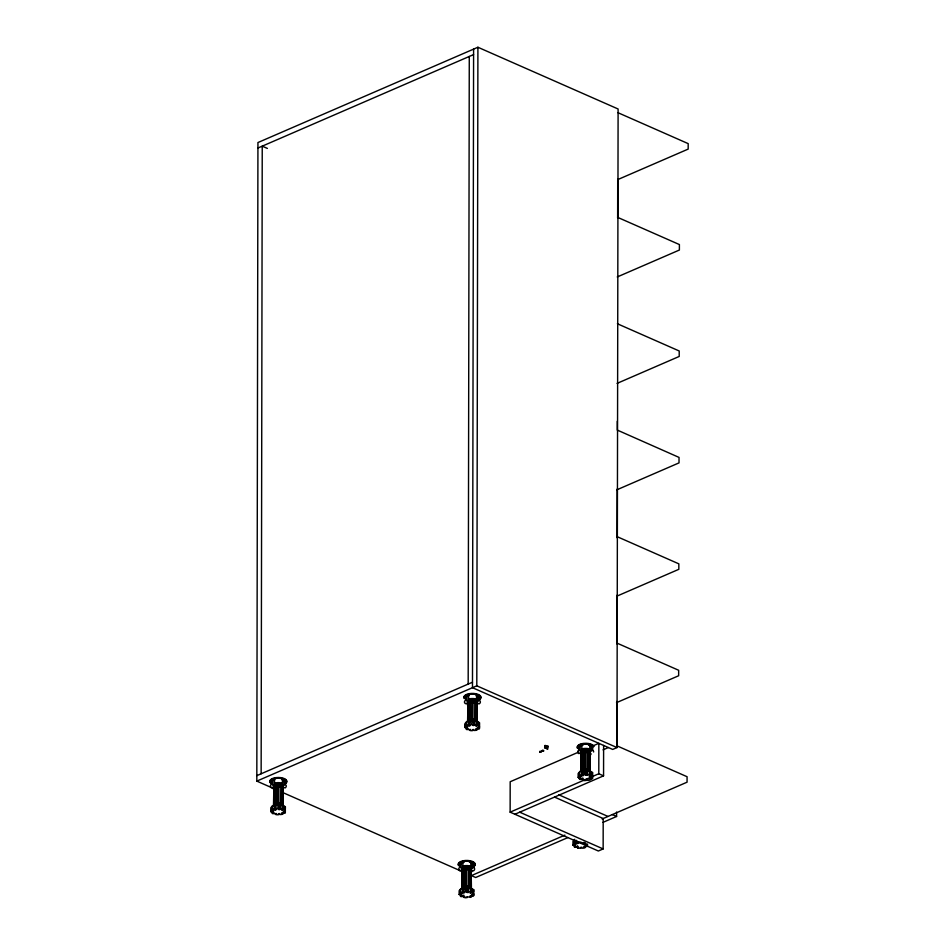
<?xml version="1.0" encoding="UTF-8"?>
<svg xmlns="http://www.w3.org/2000/svg" width="945" height="945" viewBox="0 0 945 945"><rect width="100%" height="100%" fill="white"/><g stroke="black" fill="none" stroke-linecap="round" stroke-linejoin="round"><path stroke-width="1.42" d="M273.01 788.248L256.816 781.113L257.938 142.541L477.91 47.25L618.101 108.994L616.99 747.566L612.679 749.432L472.476 687.688L473.599 49.116M261.139 773.778L262.237 146.144L267.376 148.412M270.79 811.554L270.79 807.774L272.562 805.672L277.015 804.561L282.059 804.975L285.343 806.699L285.307 812.724L284.067 813.361L282.366 812.724L281.539 813.149L283.24 813.787L282 814.425L280.098 814.566L279.72 813.598L278.468 813.692L278.846 814.661L276.944 814.791L275.408 814.401L276.531 813.562L272.514 813.657L271.865 812.865L273.967 812.546L270.79 811.554L273.991 810.586L271.888 810.243L271.9 806.746L271.439 812.346M272.715 787.197L271.333 787.776A7.973 3.485 0.1 0 1 271.51 784.291L271.522 779.932L272.845 780.535L274.83 779.708M271.888 810.243L272.562 805.672M282.035 779.79L283.937 780.664L285.319 780.086L285.319 784.456L283.937 785.023L281.078 783.724L282.46 783.145L282.472 778.774A7.973 3.485 0.1 0 0 274.499 778.692L274.499 783.051L275.81 783.665L272.833 784.905L272.845 780.535M273.507 804.868L273.908 785.307L273.873 805.672M275.338 809.889L274.227 809.038L274.239 805.542L275.338 805.27L275.338 809.889L276.448 809.617L275.338 808.766L278.905 808.495L278.905 805.01L280.169 805.105L279.767 809.558L278.503 809.463L278.905 805.01M273.826 804.904L274.227 785.33M276.649 803.061L276.684 784.291L276.649 803.061L275.089 803.51L274.948 784.633L273.908 785.307M275.089 803.51L274.948 784.633M277.003 808.353L277.015 804.561M281.716 783.594L281.681 803.415L278.243 802.931L278.338 784.031L276.507 784.185M278.243 802.931L278.338 784.031M279.767 809.558L280.169 805.105M280.074 803.096L280.169 784.185L281.716 784.645L281.421 803.486L282.72 804.101L282.744 785.33L281.445 784.728M285.307 812.724L285.319 811.873L283.087 811.873L285.319 811.318L285.331 810.479L284.102 809.83L284.102 806.345L283.287 805.908L283.287 809.404L282.047 808.755L282.059 804.975M282.449 804.171L282.484 784.35M282.39 805.672L283.075 804.892L282.744 785.33M283.937 785.023L283.937 780.664M463.771 897.36L464.893 896.51L460.877 896.616L460.227 895.825L462.329 895.494L459.14 894.502L459.152 890.722L460.924 888.631L465.365 887.52L470.421 887.922L473.693 889.647L473.669 895.671L472.429 896.309L470.716 895.683L469.901 896.108L471.602 896.734L470.362 897.372L466.818 896.651L467.196 897.608L465.306 897.75L463.771 897.36L463.771 895.033M459.813 893.722L460.25 889.706L460.25 893.202L462.341 893.533L459.14 894.502M462.967 871.03L461.065 870.156L459.683 870.735A7.973 3.485 0.1 0 1 459.872 867.25L459.872 862.891L461.195 863.494L463.18 862.667M460.25 893.202L460.924 888.631M470.397 862.75L472.299 863.612L473.681 863.045L473.669 867.404L472.287 867.982L469.441 866.671L470.823 866.104L470.823 861.734A7.973 3.485 0.1 0 0 462.861 861.639L462.849 866.01L464.172 866.612L461.184 867.853L461.195 863.494M462.223 888.631L462.27 868.254L462.495 888.548M461.869 887.827L462.211 869.081M467.267 887.957L466.865 892.411L468.118 892.517L468.519 888.064L467.267 887.957L467.255 891.454L463.688 891.714L464.798 892.564L463.7 892.836L462.589 891.997L462.577 868.29M464.999 886.02L465.034 867.25L464.999 886.02L463.452 886.469L463.31 867.581L462.27 868.254M463.452 886.469L463.31 867.581M463.7 892.836L463.7 888.229L462.589 888.501L464.81 889.08L463.7 888.229M464.881 727.473L464.893 723.681L466.665 721.59L471.106 720.48L476.15 720.881L479.434 722.618L479.41 728.63L478.158 729.28L476.457 728.642L475.63 729.067L477.343 729.694L476.091 730.343L474.201 730.485L473.823 729.516L472.559 729.611L472.937 730.568L471.047 730.709L469.511 730.32L470.634 729.481L466.617 729.575L465.968 728.784L468.07 728.465L464.881 727.473L465.991 722.665L465.991 726.162L468.082 726.504L465.542 726.681M468.708 703.99L466.806 703.115L465.424 703.694A7.973 3.485 0.1 0 1 465.601 700.21L465.613 695.851L466.936 696.453L468.921 695.626M465.365 891.3L465.365 887.52M465.991 726.162L466.665 721.59M470.078 866.553L470.043 886.375L466.594 885.89L466.688 865.927M476.138 695.709L478.04 696.583L479.422 696.004L479.41 700.363L478.028 700.942L475.181 699.643L476.563 699.064L476.563 694.693A7.973 3.485 0.1 0 0 468.602 694.61L468.59 698.969L469.913 699.583L466.924 700.824L466.936 696.453M467.598 720.787L467.999 701.225L467.964 721.59L467.598 720.787L469.015 719.31L469.051 700.54L467.999 701.225M468.177 684.085L469.275 56.464M472.996 724.413L472.606 725.37L473.858 725.476L474.26 721.023L473.008 720.929L472.996 724.413L469.429 724.685L470.539 725.524L469.429 725.807L468.33 724.957L468.318 700.198M468.118 892.517L468.519 888.064M468.425 886.044L468.519 867.144L470.067 867.604L469.771 886.445L471.071 887.048L471.059 888.643M475.808 699.513L475.772 719.334L472.335 718.85L472.429 699.938L470.598 700.091L470.74 718.98L469.192 719.428L469.051 700.54M469.429 725.807L469.441 721.189L468.33 721.46L470.551 722.039L469.441 721.189M473.669 895.671L473.681 894.832L471.449 894.82L473.681 894.277L473.693 893.438L472.453 892.789L472.465 889.292L471.649 888.867L471.638 892.352L470.409 891.702L470.421 887.922M470.811 887.131L470.846 867.309M471.106 724.26L471.106 720.48M471.118 887.827L471.106 868.278L469.807 867.675M471.425 887.851L471.106 868.278M472.335 718.85L472.429 699.938M472.287 867.982L472.299 863.612M473.858 725.476L474.26 721.023M474.166 719.015L474.26 700.103L475.808 700.564L475.512 719.405L477.166 720.811L476.493 721.578M479.41 727.792L477.178 727.792L479.422 727.237L479.422 726.398L478.194 725.748L478.205 722.252L477.39 721.826L477.379 725.323L476.15 724.673L476.15 720.881M476.54 720.09L476.575 700.269M476.8 721.614L476.847 701.237L475.548 700.635M616.99 747.566L476.8 685.822L477.91 47.25M477.166 720.811L476.847 701.237M478.028 700.942L478.04 696.583M479.41 728.63L479.434 722.618M554.739 797.19L603.193 818.524L603.146 848.929L598.35 851.008L510.135 812.157L510.182 781.751L578.694 752.066M572.965 845.196L572.965 841.416L574.737 839.314L574.076 843.885L576.166 844.228L572.965 845.196L576.143 846.188L574.04 846.519L574.702 847.311L578.706 847.204L577.584 848.043L577.596 845.716M573.627 844.405L574.076 840.4L574.076 843.885M577.584 848.043L581.021 848.303L580.643 847.346L581.907 847.252L582.285 848.208L584.175 848.067L585.428 847.429L583.715 846.791L587.495 846.366L587.495 845.527L585.274 844.96L587.506 844.972L587.506 844.121L583.75 843.672L585.463 843.046L584.234 842.397L580.679 843.105L581.081 842.149L579.19 841.995L577.513 842.408L578.623 843.259L577.513 843.531L576.403 842.68L576.415 840.353M577.513 843.531L577.525 841.204M582.758 780.192L583.88 779.353L579.864 779.46L579.214 778.668L581.317 778.337L578.139 777.345L578.139 773.565L579.911 771.463L584.364 770.364L589.408 770.766L592.692 772.49L592.669 777.109L590.436 777.664L592.669 777.676L592.657 778.515L591.416 779.152L589.715 778.515L588.889 778.94L590.59 779.578L589.349 780.216L587.447 780.357L587.069 779.401L585.817 779.483L586.195 780.452L584.293 780.594L582.758 780.192L582.758 777.865M578.789 778.137L579.25 772.549L579.238 776.034L581.34 776.377L578.139 777.345M580.065 753L578.683 753.567A7.973 3.485 0.1 0 1 578.86 750.094L578.872 745.723L580.195 746.337L582.179 745.499M579.238 776.034L579.911 771.463M589.385 745.581L591.286 746.455L592.669 745.877L592.669 750.247L591.286 750.826L588.428 749.515L589.81 748.936L589.822 744.577A7.973 3.485 0.1 0 0 581.848 744.483L581.837 748.853L583.159 749.456L580.183 750.696L580.195 746.337M581.506 754.488L581.21 771.463L580.88 754.346C582.049 751.594 589.526 751.665 590.141 754.334M580.88 753.756L581.565 751.121L581.21 771.463M586.254 770.801L585.853 775.254L587.105 775.349L587.506 770.907L586.254 770.801L586.254 774.298L582.687 774.557L583.797 775.408L582.687 775.68L581.577 774.829L581.588 771.344L583.797 771.911L581.588 771.344M580.856 770.671L581.541 769.891L581.565 751.121M583.998 768.864L584.034 750.094L583.998 768.864L582.439 769.313L582.297 750.424L581.258 751.098M582.439 769.313L582.297 750.424M582.687 775.68L582.687 771.061M584.353 774.144L584.364 770.364M588.794 750.519L590.093 751.121L589.798 769.962L588.77 769.289L589.066 750.436L587.518 749.987L587.483 768.757L585.593 768.722L585.687 748.771M587.105 775.349L587.506 770.907M587.424 768.887L587.518 749.987M588.77 769.289L589.066 749.397M592.68 776.27L591.452 775.621L591.452 772.136L590.637 771.699L590.637 775.195L589.396 774.546L589.408 770.766M591.452 775.621L589.727 776.247L589.739 773.92M589.798 769.962L589.834 750.153M590.058 771.486L590.093 751.121M591.286 750.826L591.286 746.455M603.619 745.44L603.56 775.845L598.799 773.754L598.846 743.337L593.472 745.664M603.052 822.339L616.589 816.468L616.601 812.05M616.719 747.152L616.79 701.438M616.896 643.923L616.979 595.255M617.085 537.74L617.168 489.073M617.286 421.234L617.274 430.081L679.03 457.415L679.018 462.885L616.872 489.805M617.64 217.716L617.711 179.373M285.319 808.932L285.343 806.699M473.669 891.891L473.693 889.647M284.35 779.164L282.98 778.68M478.453 695.083L476.717 694.74M278.503 809.463L278.905 808.495M473.008 720.929L472.606 721.885L473.858 721.98M466.865 892.411L467.255 891.454M585.853 775.254L586.254 774.298M280.169 784.185L278.267 784.161M282.425 786.901L283.11 786.122M474.26 700.103L472.37 700.08M468.519 867.144L464.857 867.132M462.176 887.851L463.274 886.351M466.594 885.89L464.834 885.902M581.199 753.791C582.049 750.696 589.715 751.299 590.141 753.756M585.593 768.722L583.821 768.746M468.413 695.024L466.594 694.882L468.165 694.528M274.912 803.392L274.192 804.101M582.262 769.195L581.541 769.891M545.773 745.51L544.816 745.499M257.926 148.022L473.587 54.597M618.077 179.455L688.173 149.097L688.184 143.628L618.006 112.715M617.239 276.956L679.384 250.035L679.396 244.554L617.557 217.326M617.061 383.386L679.207 356.454L679.219 350.985L617.38 323.757M616.683 596.236L678.829 569.315L678.841 563.846L617.002 536.606M256.827 775.644L472.488 682.219M256.816 781.113L476.8 685.822M616.494 702.667L678.652 675.746L678.652 670.265L616.813 643.037M603.028 749.869L608.379 747.542M510.135 812.157L598.799 773.754M514.907 814.259L603.56 775.845M564.886 835.12L471.401 875.613L475.689 877.503L567.827 837.601M602.154 818.984L687.062 782.188L687.074 776.719L616.896 745.818M588.44 745.144L589.822 744.577M469.441 862.312L470.823 861.734M476.481 722.878L478.205 722.252M477.379 725.323L475.666 725.937L478.194 725.748M283.287 809.404L281.563 810.019L284.102 809.83M589.739 772.75L591.452 772.136M590.637 775.195L588.912 775.821L589.727 776.247M470.752 889.918L472.465 889.292M471.638 892.352L469.925 892.978L472.453 892.789M469.228 700.658L470.598 700.091M468.259 702.737L467.633 702.017M468.259 704.604C466.44 701.273 476.693 700.895 476.882 703.883M468.259 705.183C466.44 701.851 476.693 701.485 476.882 704.462M275.125 784.74L276.684 784.291M582.474 750.543L584.034 750.094M581.518 752.622L580.891 751.901M581.506 755.067L580.88 754.346M463.487 867.699L465.034 867.25M462.518 869.778L461.892 869.057M462.518 871.644C460.699 868.313 470.964 867.935 471.153 870.912M466.653 725.37L468.33 724.957M272.562 809.452L274.227 809.038M579.911 775.243L581.577 774.829M574.737 843.105L576.403 842.68M460.912 892.411L462.589 891.997M472.394 718.708L470.74 718.98M583.856 749.976L587.447 750.117M276.472 802.943L278.302 802.789M477.757 695.366L476.599 695.059M474.248 724.52L476.15 724.673M585.865 771.758L587.117 771.864M587.506 774.392L589.396 774.546M278.515 805.967L279.767 806.073M280.157 808.601L282.047 808.755M466.865 888.926L468.129 889.021M468.519 891.56L470.409 891.702M282.791 787.965C282.224 785.26 274.629 785.236 273.542 787.965M282.791 788.543C282.177 785.874 274.7 785.803 273.53 788.543M471.142 871.503C470.953 868.514 460.699 868.892 462.518 872.223A5.103 2.233 0.1 0 1 461.585 871.03L461.692 870.463A5.103 2.233 0.1 0 1 468.389 868.833A5.103 2.233 0.1 0 1 471.212 871.951M587.483 768.757L589.03 769.206M612.301 814.578L616.589 816.468M558.649 794.721L607.989 816.445M519.691 812.18L603.146 848.929M282.46 792.406L461.951 871.455M581.848 744.483L583.171 745.085M477.91 703.245L479.233 703.848A7.973 3.485 0.1 0 0 479.41 700.363M578.86 750.094L580.183 750.696M465.601 700.21L466.924 700.824M462.861 861.639L464.184 862.253M472.169 870.286L473.492 870.888A7.973 3.485 0.1 0 0 473.669 867.404M459.872 867.25L461.184 867.853M283.819 787.327L285.142 787.929A7.973 3.485 0.1 0 0 285.319 784.456M271.51 784.291L272.833 784.905M274.239 805.542L275.349 806.392M590.058 769.891L590.424 770.695M282.72 804.101L283.075 804.892M273.542 786.098L273.896 786.901M274.499 783.051A7.973 3.485 0.1 0 1 282.46 783.145M285.319 780.086A7.973 3.485 0.1 0 1 285.981 782.732M270.589 782.566A7.973 3.485 0.1 0 1 271.522 779.932M271.002 782.992A8.446 3.685 0.1 0 1 278.35 777.475A8.446 3.685 0.1 0 1 285.638 783.027M271.002 783.582A8.446 3.685 0.1 0 1 278.35 778.054A8.446 3.685 0.1 0 1 285.638 783.618M275.527 805.577A3.189 1.394 0.1 0 1 278.302 803.486A3.189 1.394 0.1 0 1 281.043 805.589M273.459 789.24A5.103 2.233 0.1 0 1 278.74 786.334A5.103 2.233 0.1 0 1 282.862 789.583M282.862 789.004A5.103 2.233 0.1 0 0 280.039 785.886A5.103 2.233 0.1 0 0 273.329 787.504L273.223 788.083A5.103 2.233 0.1 0 0 273.459 788.65M581.837 748.853A7.973 3.485 0.1 0 1 589.81 748.936M592.669 750.247A7.973 3.485 0.1 0 1 593.637 751.996M577.938 748.357A7.973 3.485 0.1 0 1 578.872 745.723M592.669 745.877A7.973 3.485 0.1 0 1 593.425 746.727M577.513 747.897A8.446 3.685 0.1 0 1 583.514 743.396A8.446 3.685 0.1 0 1 593.85 746.03M577.513 748.475A8.446 3.685 0.1 0 1 583.514 743.975A8.446 3.685 0.1 0 1 593.85 746.609M582.557 771.025A3.189 1.394 0.1 0 1 586.065 769.301A3.189 1.394 0.1 0 1 588.392 771.38M581.376 755.551A5.103 2.233 0.1 0 1 584.754 752.161A5.103 2.233 0.1 0 1 590.66 754.831M581.388 754.972A5.103 2.233 0.1 0 1 580.573 753.874L580.679 753.307A5.103 2.233 0.1 0 1 586.739 751.594A5.103 2.233 0.1 0 1 590.66 754.252M468.59 698.969A7.973 3.485 0.1 0 1 476.563 699.064M479.422 696.004A7.973 3.485 0.1 0 1 479.245 699.489M464.456 697.575A7.973 3.485 0.1 0 1 465.613 695.851M464.255 698.024A8.446 3.685 0.1 0 1 473.551 693.429A8.446 3.685 0.1 0 1 479.741 698.946M464.255 698.603A8.446 3.685 0.1 0 1 473.551 694.008A8.446 3.685 0.1 0 1 479.741 699.536M469.618 721.484A3.189 1.394 0.1 0 1 472.394 719.405A3.189 1.394 0.1 0 1 475.146 721.507M468.129 705.679A5.103 2.233 0.1 0 1 472.157 702.253A5.103 2.233 0.1 0 1 476.953 705.502M476.953 704.923A5.103 2.233 0.1 0 0 474.13 701.792A5.103 2.233 0.1 0 0 467.432 703.423L467.326 704.001A5.103 2.233 0.1 0 0 468.129 705.1M462.849 866.01A7.973 3.485 0.1 0 1 470.823 866.104M473.681 863.045A7.973 3.485 0.1 0 1 473.504 866.518M458.939 865.514A7.973 3.485 0.1 0 1 459.872 862.891M458.526 865.053A8.446 3.685 0.1 0 1 467.81 860.47A8.446 3.685 0.1 0 1 474 865.986M458.514 865.644A8.446 3.685 0.1 0 1 467.81 861.049A8.446 3.685 0.1 0 1 474 866.565M463.57 888.194A3.189 1.394 0.1 0 1 467.066 886.457A3.189 1.394 0.1 0 1 469.405 888.536M462.388 872.719A5.103 2.233 0.1 0 1 466.428 869.282A5.103 2.233 0.1 0 1 471.212 872.542M272.514 779.436L274.404 779.483L272.514 779.436M272.514 778.857L274.404 778.893L272.514 778.857M466.606 695.355L468.496 695.39L466.606 695.355M460.865 862.395L462.755 862.431L460.865 862.395M460.865 861.816L462.766 861.852L460.865 861.816M579.852 745.227L581.754 745.274L579.852 745.227M579.864 744.648L581.754 744.695L579.864 744.648M539.819 751.464L541.154 751.547L539.89 751.393M539.819 752.078L541.154 752.161L539.89 752.007M542.217 750.436L543.552 750.507L542.217 750.436M542.217 751.039L543.552 751.121L542.217 751.039M544.639 745.829L545.974 745.9L544.71 745.759M544.627 747.306L545.962 747.991L544.804 748.204L545.962 747.389L544.627 747.306M547.025 746.881L548.348 746.952L547.096 746.81M547.025 746.266L548.36 746.349L547.096 746.196M547.013 748.96C548.431 749.976 547.911 747.129 547.084 748.889M282.52 779.507L284.398 779.637L282.52 779.507M476.611 695.425L478.489 695.555L476.611 695.425M470.882 861.875L472.748 862.005L470.882 861.875M470.882 862.454L472.748 862.596L470.882 862.454M589.869 744.719L591.747 744.849L589.869 744.719M589.869 745.298L591.735 745.428L589.869 745.298"/></g></svg>
